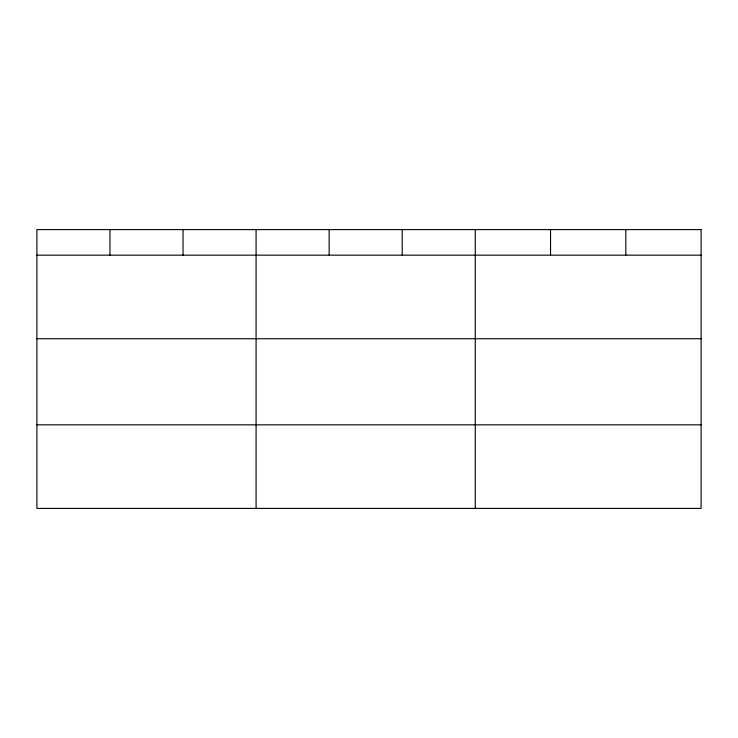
<?xml version="1.0" encoding="UTF-8"?>
<svg xmlns="http://www.w3.org/2000/svg" width="738" height="738" viewBox="0 0 738 738"><rect width="100%" height="100%" fill="white"/><g stroke="black" fill="none" stroke-linecap="round" stroke-linejoin="round"><path stroke-width="1.11" d="M36.9 255.164L701.1 255.164M36.9 338.733L701.1 338.733M36.9 424.83L701.1 424.83M625.824 229.601L625.824 255.164M550.548 229.601L550.548 255.164M475.272 229.601L475.272 508.399M402.21 229.601L402.21 255.164M329.148 229.601L329.148 255.164M256.086 229.601L256.086 508.399M183.024 229.601L183.024 255.164M109.962 229.601L109.962 255.164M701.1 229.601L36.9 229.601L36.9 508.399L701.1 508.399L701.1 229.601"/></g></svg>
